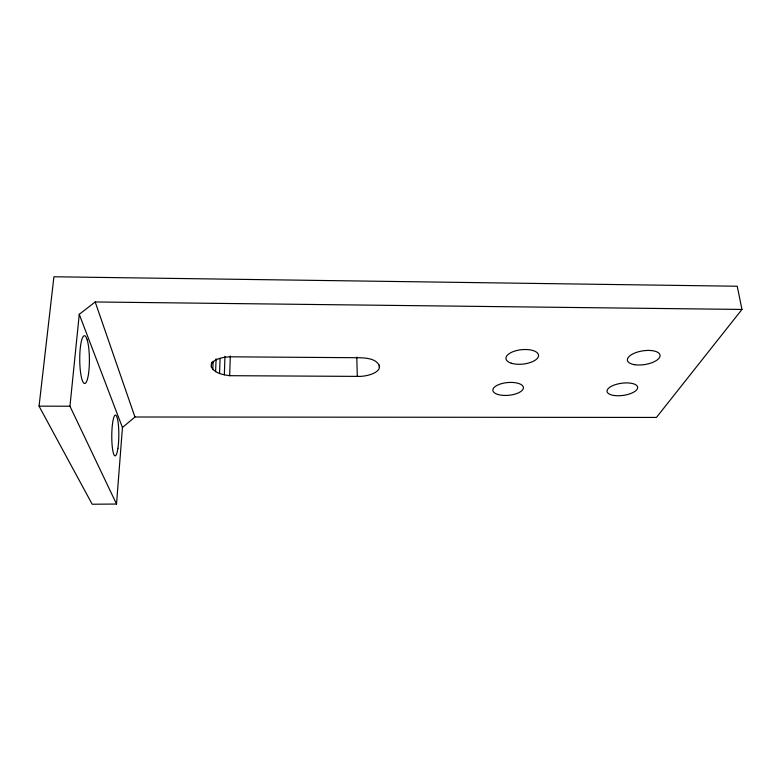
<?xml version="1.0" encoding="UTF-8"?>
<svg xmlns="http://www.w3.org/2000/svg" width="781" height="781" viewBox="0 0 781 781"><rect width="100%" height="100%" fill="white"/><g stroke="black" fill="none" stroke-linecap="round" stroke-linejoin="round"><path stroke-width="1.17" d="M211.378 366.963L211.397 364.463A21.643 9.518 2 0 1 230.493 356.819L359.68 357.737C366.65 358.02 376.393 358.655 379.527 366.006L379.185 368.466A21.136 9.411 -1.4 0 1 360.266 376.403L229.682 375.69C223.102 374.695 214.726 373.523 211.378 366.963L211.563 362.267M229.682 375.69L230.297 356.019M224.332 374.87L224.957 356.321M219.539 373.494L220.076 358.381M215.615 371.629L216.093 358.801M212.822 369.403L213.145 361.212M116.525 504.048L122.451 427.519L79.262 314.323L95.194 301.964L741.95 309.442L737.235 286.236L53.918 276.767L39.05 406.159L92.178 504.233L116.525 504.048L69.958 406.218L79.262 314.323M741.95 309.442L656.45 417.435L134.947 417.005L122.451 427.519M39.05 406.159L69.958 406.218M95.194 301.964L134.947 417.005M379.254 365.049L379.341 367.363M356.8 357.093L357.298 376.413M87.208 339.92L86.076 337.089A23.889 4.832 89.7 0 0 79.769 361.749A23.889 4.832 89.7 0 0 87.121 380.191A23.889 4.832 89.7 0 0 87.208 339.92M634.728 364.707A16.528 6.922 -8.9 0 0 660.052 356.029A16.528 6.922 -8.9 0 0 636.378 352.416A16.528 6.922 -8.9 0 0 634.728 364.707M614.178 395.508A15.435 6.131 -7.9 0 0 637.647 387.806A15.435 6.131 -7.9 0 0 615.213 384.691A15.435 6.131 -7.9 0 0 614.178 395.508M511.252 363.194A16.381 7.234 -6 0 0 538.168 357.112A16.381 7.234 -6 0 0 517.286 350.396A16.381 7.234 -6 0 0 511.252 363.194M497.975 394.493A15.337 6.385 -5.3 0 0 523.094 389.065A15.337 6.385 -5.3 0 0 503.296 383.217A15.337 6.385 -5.3 0 0 497.975 394.493M117.921 448.284A20.374 3.514 -89.5 0 0 116.008 415.336A20.374 3.514 -89.5 0 0 111.947 442.729A20.374 3.514 -89.5 0 0 117.921 448.284"/></g></svg>
